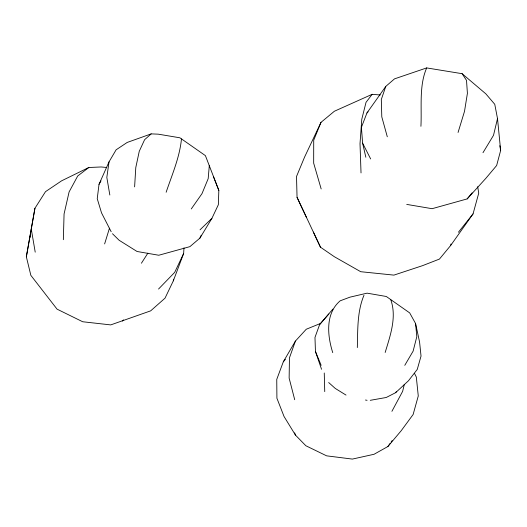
<?xml version="1.0" encoding="UTF-8"?>
<svg xmlns="http://www.w3.org/2000/svg" width="527" height="527" viewBox="0 0 527 527"><rect width="100%" height="100%" fill="white"/><g stroke="black" fill="none" stroke-linecap="round" stroke-linejoin="round"><path stroke-width="0.79" d="M420.921 126.309C421.929 107.271 418.873 85.776 426.686 67.917L462.1 73.688L485.808 93.813L494.761 104.293L497.514 118.588L500.65 150.452L496.645 165.511L485.94 178.238L467.166 198.91L432.087 208.692L406.732 204.404M357.326 347.583C357.82 330.093 357.069 311.714 363.973 295.278M63.345 239.699L64.07 213.975L69.096 191.947L77.719 175.978L88.826 167.5L101.151 166.967L106.724 167.481M111.177 231.728L101.533 212.901L97.238 198.692L99.01 184.364L109.043 161.835L116.118 149.806L127.172 142.448L151.183 133.884L158.265 134.168L179.898 137.797L205.405 155.63L218.837 190.412L218.349 204.726L211.92 218.33L199.891 238.138L189.904 246.643L158.779 255.246L137.053 251.484L119.135 240.272L112.468 233.724M88.826 167.5L61.633 180.807L45.5 191.663L34.934 208.27L26.35 256.801L30.849 275.338L57.054 309.145L82.686 321.747L110.723 324.902L150.656 310.858L165.023 298.17L173.324 280.845L183.646 253.461L183.982 247.861M134.609 186.881L135.782 167.586L139.26 151.289L144.609 139.701L151.183 133.884M173.324 280.845L173.462 279.224M209.305 165.544L208.191 178.64L201.999 193.633L191.275 208.942M181.466 138.963C179.661 157.461 172.006 174.786 166.143 192.256M109.043 161.835L106.823 177.434L109.84 195.023M26.35 256.801L34.934 208.27M497.514 118.588L493.509 135.314L482.982 152.705M404.314 384.433L402.628 391.357L391.91 411.33M380.31 94.972L372.141 94.32L334.381 111.243L320.983 122.369L304.593 157.046L296.517 176.486L297.05 197.342L320.462 247.183L334.395 256.748L360.712 271.708L393.913 275.114L422.568 265.648L439.446 259.073L450.618 245.542L451.007 243.968M450.618 245.542L473.055 213.883L478.74 193.132L477.673 186.696M458.062 132.461L464.518 111.316L467.409 93.305L466.514 80.374L462.1 73.688M385.171 352.477C390.204 335.758 396.943 317.234 390.836 299.935M104.623 243.922L109.471 228.191M370.27 400.316L386.219 397.49L395.612 392.694L408.471 380.757L417.252 369.427L421.033 356.068L419.578 342.049L415.572 323.506L409.683 312.9L386.317 296.49L367.088 293.157L349.968 297.156L340.178 300.812C325.166 313.572 327.366 335.699 332.748 352.642M426.686 67.917L394.512 78.866L385.777 86.408L381.317 99.451L381.792 116.829L387.299 136.789M320.699 323.374L306.259 329.243L295.43 341.055L289.448 357.859L289.132 378.103L294.712 399.723M332.899 309.092L319.632 324.546L314.975 337.438L315.449 351.483L321.549 369.295M295.43 341.055L283.315 361.799L276.754 379.394L276.912 398.234L284.046 416.495L295.436 435.078L305.851 445.743L326.621 455.842L352.385 459.083L374.058 454.274L387.892 446.527L401.185 430.743L413.128 414.512L418.267 395.968L416.323 377.068L414.532 373.439M385.777 86.408L366.937 112.982L361.41 127.323L362.609 143.153L365.843 157.25M320.983 122.369L313.717 140.195L313.67 163.159L321.167 188.936M199.891 238.138L201.255 235.207M183.646 253.461L174.694 272.373L158.541 289.04M99.01 184.364L100.98 180.932M404.776 365.336L413.115 351.14L416.811 336.687L415.572 323.506M29.69 237.684L30.5 236.307M141.414 263.23L147.883 253.138M395.612 392.694L396.541 391.39M387.892 446.527L390.263 443.214M391.205 441.889L392.154 440.565M372.141 94.32L366.028 102.337L361.779 119.267L360.013 143.673L361.028 172.928M458.404 232.255L473.055 213.883M467.166 198.91L472.12 192.856M283.315 361.799L285.397 359.335M319.632 324.546L328.835 314.006M122.462 321.081L123.542 319.882M366.937 112.982L368.09 111.829M200.016 229.825L211.92 218.33M365.461 400.026L367.069 400.309M346.015 395.079L335.264 388.432L328.683 382.536M362.609 143.153L370.652 158.937M313.387 232.071L320.462 247.183M297.05 197.342L306.549 217.611M315.449 351.483L321.147 365.31M213.514 176.782L218.837 190.412M294.665 432.845L295.436 435.078M499.794 145.702L500.65 150.452M31.284 229.14L35.217 252.156M324.257 372.997L324.737 391.627"/></g></svg>
